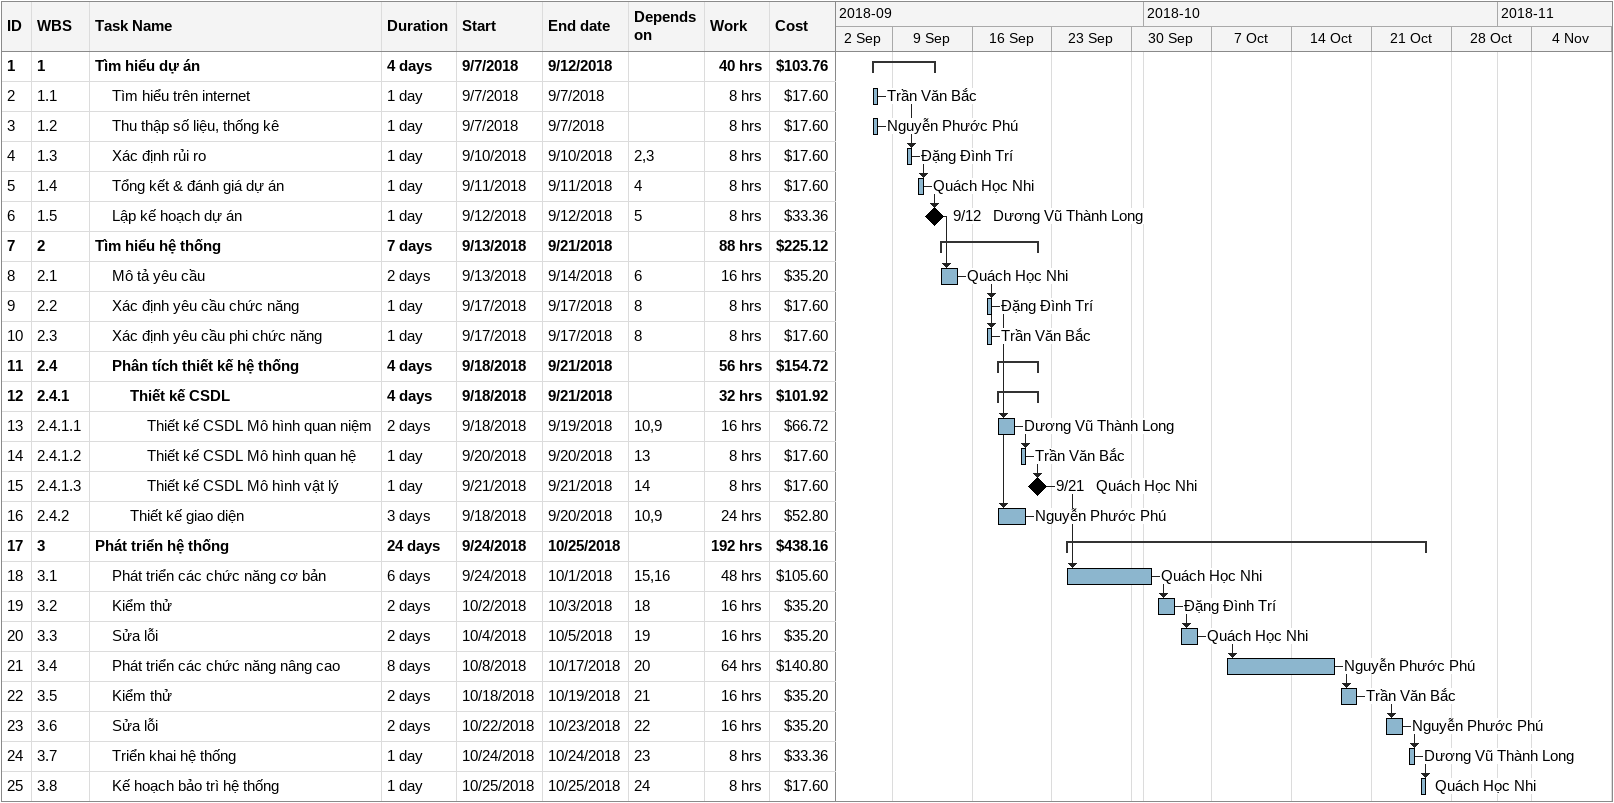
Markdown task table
| ID | WBS | Task | Duration | Start | Finish | Predecessors | Resources | Work (h) | Cost ($) |
|---|---|---|---|---|---|---|---|---|---|
| 1 | 1 | **Tìm hiểu dự án** | 4d | 2018-09-07 | 2018-09-12 |  |  | 40 | 103.76 |
| 2 | 1.1 | Tìm hiểu trên internet | 1d | 2018-09-07 | 2018-09-07 |  | Trần Văn Bắc | 8 | 17.60 |
| 3 | 1.2 | Thu thập số liệu, thống kê | 1d | 2018-09-07 | 2018-09-07 |  | Nguyễn Phước Phú | 8 | 17.60 |
| 4 | 1.3 | Xác định rủi ro | 1d | 2018-09-10 | 2018-09-10 | 2, 3 | Đặng Đình Trí | 8 | 17.60 |
| 5 | 1.4 | Tổng kết & đánh giá dự án | 1d | 2018-09-11 | 2018-09-11 | 4 | Quách Học Nhi | 8 | 17.60 |
| 6 | 1.5 | Lập kế hoạch dự án | 1d | 2018-09-12 | 2018-09-12 | 5 | Dương Vũ Thành Long | 8 | 33.36 |
| 7 | 2 | **Tìm hiểu hệ thống** | 7d | 2018-09-13 | 2018-09-21 |  |  | 88 | 225.12 |
| 8 | 2.1 | Mô tả yêu cầu | 2d | 2018-09-13 | 2018-09-14 | 6 | Quách Học Nhi | 16 | 35.20 |
| 9 | 2.2 | Xác định yêu cầu chức năng | 1d | 2018-09-17 | 2018-09-17 | 8 | Đặng Đình Trí | 8 | 17.60 |
| 10 | 2.3 | Xác định yêu cầu phi chức năng | 1d | 2018-09-17 | 2018-09-17 | 8 | Trần Văn Bắc | 8 | 17.60 |
| 11 | 2.4 | **Phân tích thiết kế hệ thống** | 4d | 2018-09-18 | 2018-09-21 |  |  | 56 | 154.72 |
| 12 | 2.4.1 | **Thiết kế CSDL** | 4d | 2018-09-18 | 2018-09-21 |  |  | 32 | 101.92 |
| 13 | 2.4.1.1 | Thiết kế CSDL Mô hình quan niệm | 2d | 2018-09-18 | 2018-09-19 | 10, 9 | Dương Vũ Thành Long | 16 | 66.72 |
| 14 | 2.4.1.2 | Thiết kế CSDL Mô hình quan hệ | 1d | 2018-09-20 | 2018-09-20 | 13 | Trần Văn Bắc | 8 | 17.60 |
| 15 | 2.4.1.3 | Thiết kế CSDL Mô hình vật lý | 1d | 2018-09-21 | 2018-09-21 | 14 | Quách Học Nhi | 8 | 17.60 |
| 16 | 2.4.2 | Thiết kế giao diện | 3d | 2018-09-18 | 2018-09-20 | 10, 9 | Nguyễn Phước Phú | 24 | 52.80 |
| 17 | 3 | **Phát triển hệ thống** | 24d | 2018-09-24 | 2018-10-25 |  |  | 192 | 438.16 |
| 18 | 3.1 | Phát triển các chức năng cơ bản | 6d | 2018-09-24 | 2018-10-01 | 15, 16 | Quách Học Nhi | 48 | 105.60 |
| 19 | 3.2 | Kiểm thử | 2d | 2018-10-02 | 2018-10-03 | 18 | Đặng Đình Trí | 16 | 35.20 |
| 20 | 3.3 | Sửa lỗi | 2d | 2018-10-04 | 2018-10-05 | 19 | Quách Học Nhi | 16 | 35.20 |
| 21 | 3.4 | Phát triển các chức năng nâng cao | 8d | 2018-10-08 | 2018-10-17 | 20 | Nguyễn Phước Phú | 64 | 140.80 |
| 22 | 3.5 | Kiểm thử | 2d | 2018-10-18 | 2018-10-19 | 21 | Trần Văn Bắc | 16 | 35.20 |
| 23 | 3.6 | Sửa lỗi | 2d | 2018-10-22 | 2018-10-23 | 22 | Nguyễn Phước Phú | 16 | 35.20 |
| 24 | 3.7 | Triển khai hệ thống | 1d | 2018-10-24 | 2018-10-24 | 23 | Dương Vũ Thành Long | 8 | 33.36 |
| 25 | 3.8 | Kế hoạch bảo trì hệ thống | 1d | 2018-10-25 | 2018-10-25 | 24 | Quách Học Nhi | 8 | 17.60 |
